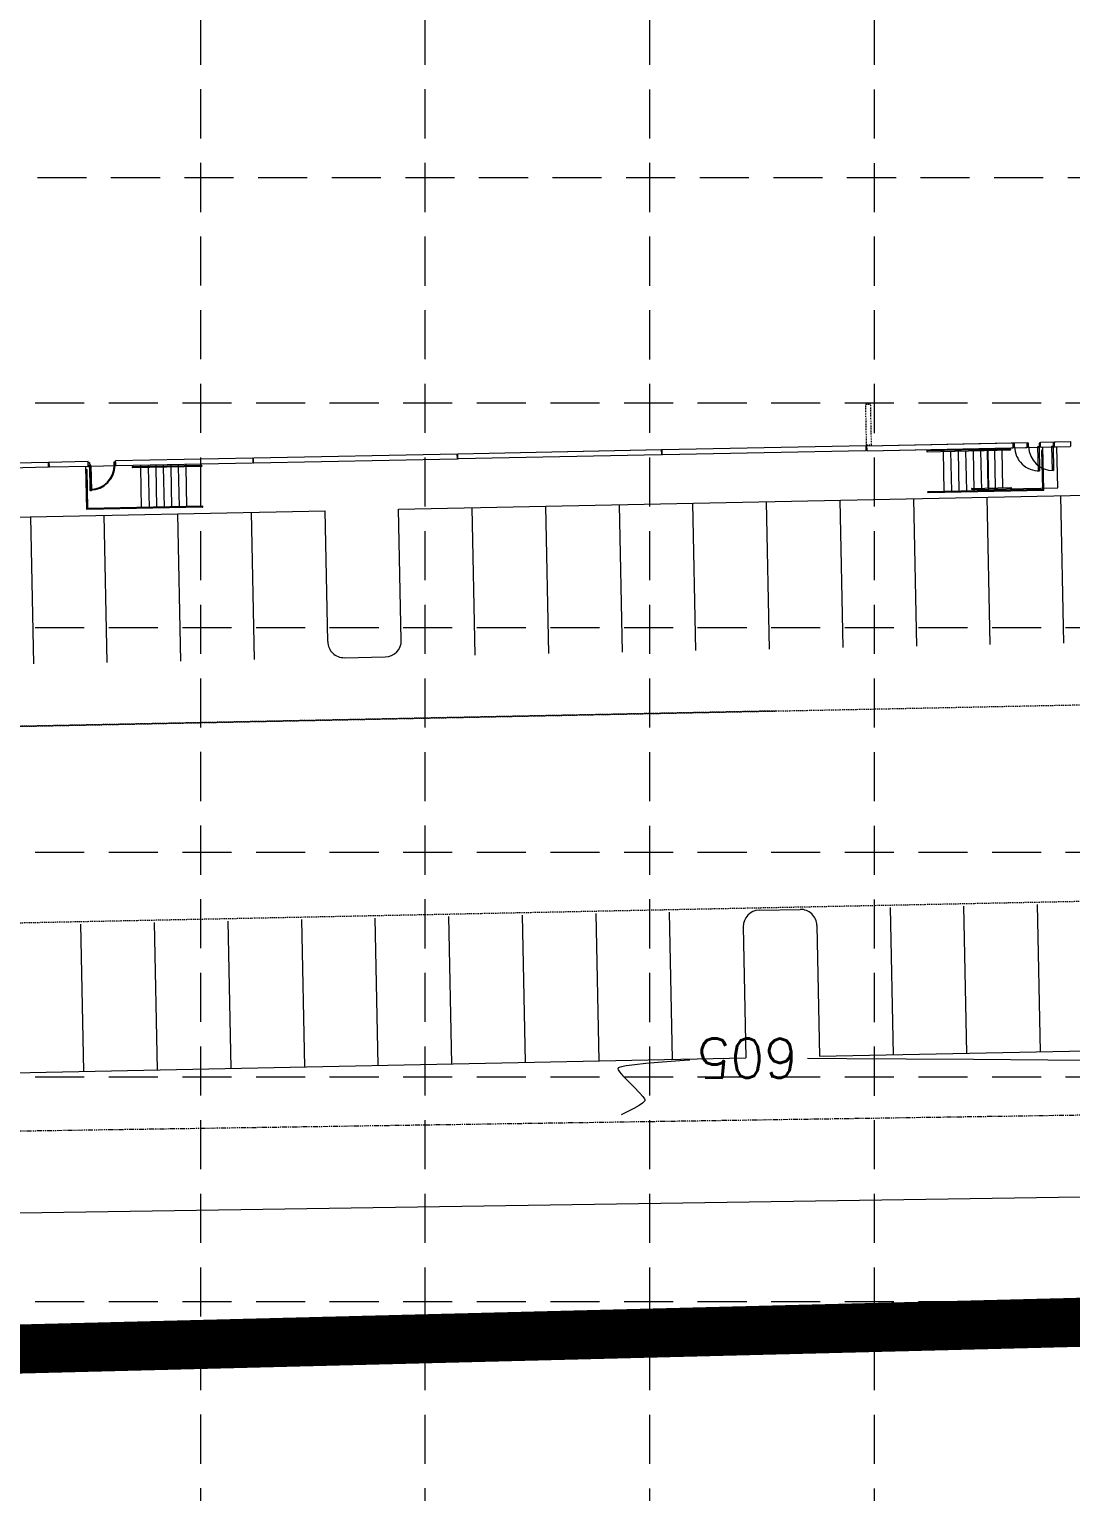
# Model space of a CAD drawing. Extents: x 2140663 to 2528301, y 336313 to 7007653.
# Drawn here: x 2527867 to 2527994.3, y 7006118.5 to 7006297.3 of the extents above; entities that cross this region are included whole.
import ezdxf

# ---------------------------------------------------------------- set-up
doc = ezdxf.new("R2010")
doc.units = 0
doc.header["$MEASUREMENT"] = 0
for name, pattern in [('HIDDEN', [0.375, 0.25, -0.125]), ('PHANTOM2', [1.25, 0.625, -0.125, 0.125, -0.125, 0.125, -0.125]), ('xdrc002ar$0$HIDDEN2', [0.1875, 0.125, -0.0625]), ('xdrc002pt$0$HIDDEN2', [0.1875, 0.125, -0.0625])]:
    doc.linetypes.add(name, pattern=pattern)
for name, color, linetype in [('1 EXISTING CONTOURS', 43, 'Continuous'), ('GRID', 254, 'HIDDEN'), ('LIMITS OF DISTURBANCE', 1, 'HIDDEN'), ('xdrc002ar$0$BASE1$0$ADO', 8, 'Continuous'), ('xdrc002ar$0$BASE1$0$AFLHR', 7, 'Continuous'), ('xdrc002ar$0$BASE1$0$AFLST', 1, 'Continuous'), ('xdrc002ar$0$BASE1$0$awa', 7, 'Continuous'), ('xdrc002ar$0$BASE1$0$awaWING', 1, 'xdrc002ar$0$HIDDEN2'), ('xdrc002ar$0$xdrc002ar$0$C-PKNG-FACE-N', 1, 'Continuous'), ('xdrc002ar$0$xdrc002ar$0$C-PKNG-STRP-N', 6, 'Continuous'), ('xdrc002ar$0$XR3$0$BASE1$0$ADO', 3, 'Continuous'), ('xdrc002ar$0$XR3$0$BASE1$0$AFLHR', 2, 'Continuous'), ('xdrc002ar$0$XR3$0$BASE1$0$AFLST', 2, 'Continuous'), ('xdrc002ar$0$XR3$0$BASE1$0$awa', 4, 'Continuous'), ('xdrc002bs$0$C-WATR-PIPE-E', 12, 'Continuous'), ('xdrc002bs$0$v-rail-road-exst', 14, 'xdrc002bs$0$TRACKS'), ('xdrc002pt$0$V-ESMT-ACCS-N', 2, 'xdrc002pt$0$HIDDEN2'), ('xdrc002pt$0$v-prop-line', 3, 'PHANTOM2')]:
    doc.layers.add(name, color=color, linetype=linetype)
doc.styles.add('L200', font='simplex', dxfattribs={"height": 12})
doc.linetypes.add('xdrc002bs$0$TRACKS', pattern='A,0.15,[130,ltypeshp.shx,S=0.25,R=0,X=0,Y=0],0.15', length=0.3)

# ---------------------------------------------------------------- blocks, each defined once
blk = doc.blocks.new('xdrc002ar$0$XR3$0$A$C548F7B79')
at = {"layer": 'xdrc002ar$0$XR3$0$BASE1$0$awa', "lineweight": 0}
for p, q in [((0.7544716922566295, 299.2499386370182), (-1.88872218132019e-05, 298.4999518254772)), ((-1.88867561519146e-05, 0.7499248990789056), (-1.88872218132019e-05, 298.4999518254772)), ((0.7544716922566295, 299.2499386370182), (7.249981112778187, 299.2499386370182)), ((7.249981112312526, -6.191246211528778e-05), (7.249981112778187, 299.2499386370182)), ((0.7544716922566295, -6.191246211528778e-05), (-1.88872218132019e-05, 0.7499248990789056)), ((0.7544716922566295, -6.191246211528778e-05), (7.249981112778187, -6.191246211528778e-05))]:
    blk.add_line(p, q, dxfattribs=at)
blk = doc.blocks.new('xdrc002ar$0$A$C548F7B79')
at = {"layer": 'xdrc002ar$0$BASE1$0$awa', "lineweight": 0}
for p, q in [((0.7544716922566295, 299.2499386370182), (-1.88872218132019e-05, 298.4999518254772)), ((-1.88867561519146e-05, 0.7499248990789056), (-1.88872218132019e-05, 298.4999518254772)), ((0.7544716922566295, 299.2499386370182), (7.249981112778187, 299.2499386370182)), ((7.249981112312526, -6.191246211528778e-05), (7.249981112778187, 299.2499386370182)), ((0.7544716922566295, -6.191246211528778e-05), (-1.88872218132019e-05, 0.7499248990789056)), ((0.7544716922566295, -6.191246211528778e-05), (7.249981112778187, -6.191246211528778e-05))]:
    blk.add_line(p, q, dxfattribs=at)
blk = doc.blocks.new('xdrc002ar$0$BASE1$0$36D')
at = {"layer": 'xdrc002ar$0$BASE1$0$ADO'}
blk.add_lwpolyline([(-1.75, 1.000444171950221e-11), (0, 1.000444171950221e-11), (0, -35.99999999999), (-1.75, -35.99999999999)], close=True, dxfattribs=at)
blk.add_arc((0, 1.000444171950221e-11), 36, 180, 270, dxfattribs=at)
blk = doc.blocks.new('xdrc002ar$0$XR3$0$BASE1$0$36D')
at = {"layer": 'xdrc002ar$0$XR3$0$BASE1$0$ADO'}
blk.add_lwpolyline([(-1.75, 1.000444171950221e-11), (0, 1.000444171950221e-11), (0, -35.99999999999), (-1.75, -35.99999999999)], close=True, dxfattribs=at)
blk.add_arc((0, 1.000444171950221e-11), 36, 180, 270, dxfattribs=at)

msp = doc.modelspace()

# ---------------------------------------------------------------- linework, layer by layer
at = {"layer": '1 EXISTING CONTOURS', "color": 43, "lineweight": 0, "extrusion": (0.07848112432613491, -0.9969155997999559, 0), "elevation": -6786165.26876706}
msp.add_lwpolyline([(3070000.418638342, 605), (3069998.822722265, 605)], dxfattribs=at)
at = {"layer": '1 EXISTING CONTOURS', "color": 43, "lineweight": 0, "extrusion": (0.0708868616184569, -0.9974843622081931, 0), "elevation": -6809347.997211861}
msp.add_lwpolyline([(3018233.123579623, 605.0000000000007), (3018231.515031059, 605.0000000000007)], dxfattribs=at)
at = {"layer": '1 EXISTING CONTOURS', "color": 43, "lineweight": 0, "elevation": 605}
for points in [[(2527947.734483163, 7006171.263503601), (2527947.033079189, 7006171.21781594)], [(2527982.421557703, 7006171.326310261), (2527974.175791661, 7006171.384986812)], [(2527991.497717421, 7006171.26149795), (2527982.421557703, 7006171.326310261)], [(2528001.217247779, 7006171.192820582), (2527991.497717421, 7006171.26149795)], [(2527938.950863862, 7006170.279854454), (2527938.942169286, 7006170.230649474)], [(2527939.358623074, 7006170.448552354), (2527939.072729527, 7006170.363559833)], [(2527939.964402316, 7006170.562854748), (2527939.358623074, 7006170.448552354)], [(2527942.341973216, 7006170.844808764), (2527941.023621173, 7006170.705332885)], [(2527942.150699783, 7006166.19972161), (2527941.942352426, 7006166.007722227)], [(2527942.226143443, 7006166.312657667), (2527942.150699783, 7006166.19972161)], [(2527942.185877253, 7006166.539894142), (2527942.239649026, 7006166.411347905)], [(2527942.241773859, 7006166.363584015), (2527942.226143443, 7006166.312657667)], [(2527942.239649026, 7006166.411347905), (2527942.241773859, 7006166.363584015)]]:
    msp.add_lwpolyline(points, dxfattribs=at)
at = {"layer": '1 EXISTING CONTOURS', "color": 43, "lineweight": 0, "extrusion": (-0.006572488759850095, -0.9999784009624918, 0), "elevation": -7022635.143044628}
msp.add_lwpolyline([(2481864.362781608, 605.0000000000007), (2481859.550580252, 605.0000000000007)], dxfattribs=at)
at = {"layer": '1 EXISTING CONTOURS', "color": 43, "lineweight": 0, "extrusion": (-0.006954406280066832, -0.9999758178242572, 0), "elevation": -7023582.520003072}
msp.add_lwpolyline([(2479189.281596893, 605.0000000000007), (2479182.053072762, 605.0000000000007)], dxfattribs=at)
at = {"layer": '1 EXISTING CONTOURS', "color": 43, "lineweight": 0, "extrusion": (0.9679356287801824, 0.2511983649188692, 0), "elevation": 4206820.675788945}
msp.add_lwpolyline([(6146507.658657037, 605.0000000000007), (6146507.523137584, 605.0000000000007)], dxfattribs=at)
at = {"layer": '1 EXISTING CONTOURS', "color": 43, "lineweight": 0, "extrusion": (0.7928988779068896, -0.6093532386177951, 0), "elevation": -2264832.59277998}
msp.add_lwpolyline([(7095592.375021301, 605.0000000000007), (7095592.340058163, 605.0000000000007)], dxfattribs=at)
at = {"layer": '1 EXISTING CONTOURS', "color": 43, "lineweight": 0, "extrusion": (0.4864132722554694, -0.8737288644503663, 0), "elevation": -4891870.159470118}
msp.add_lwpolyline([(5616627.587934112, 605), (5616627.472840328, 605)], dxfattribs=at)
at = {"layer": '1 EXISTING CONTOURS', "color": 43, "lineweight": 0, "extrusion": (0.8533555486692976, 0.5213293657135786, 0), "elevation": 5809752.966088446}
msp.add_lwpolyline([(4660865.306277229, 605.0000000000007), (4660864.991638199, 605.0000000000007)], dxfattribs=at)
at = {"layer": '1 EXISTING CONTOURS', "color": 43, "lineweight": 0, "extrusion": (0.7684827480880432, 0.6398705071270664, 0), "elevation": 6425719.060257812}
msp.add_lwpolyline([(3766566.945627204, 605), (3766566.342587008, 605)], dxfattribs=at)
at = {"layer": '1 EXISTING CONTOURS', "color": 43, "lineweight": 0, "extrusion": (0.722887522823831, 0.6909657222653128, 0), "elevation": 6668438.819240513}
msp.add_lwpolyline([(3317952.858091267, 605.0000000000007), (3317951.906789846, 605.0000000000007)], dxfattribs=at)
at = {"layer": '1 EXISTING CONTOURS', "color": 43, "lineweight": 0, "extrusion": (0.1333118240068181, -0.991074143331353, 0), "elevation": -6606630.200980413}
msp.add_lwpolyline([(3439382.380408601, 605.0000000000007), (3439381.311650159, 605.0000000000007)], dxfattribs=at)
at = {"layer": '1 EXISTING CONTOURS', "color": 43, "lineweight": 0, "extrusion": (0.08906162911015786, -0.9960261172380194, 0), "elevation": -6753186.479988405}
msp.add_lwpolyline([(3141879.08631732, 605), (3141877.584739927, 605)], dxfattribs=at)
at = {"layer": '1 EXISTING CONTOURS', "color": 43, "lineweight": 0, "extrusion": (-0.7064719927283942, -0.7077410002892102, 0), "elevation": -6744471.768567096}
msp.add_lwpolyline([(-3160535.034567032, 605), (-3160534.002664831, 605)], dxfattribs=at)
at = {"layer": '1 EXISTING CONTOURS', "color": 43, "lineweight": 0, "extrusion": (0.713497525603516, 0.7006577488029803, 0), "elevation": 6712605.451012303}
msp.add_lwpolyline([(3227662.107166591, 605), (3227661.146315775, 605)], dxfattribs=at)
at = {"layer": '1 EXISTING CONTOURS', "color": 43, "lineweight": 0, "extrusion": (-0.4988082516936405, 0.8667123675374282, 0), "elevation": 4811372.387097588}
msp.add_lwpolyline([(-5685731.463957807, 605.0000000000007), (-5685730.724347603, 605.0000000000007)], dxfattribs=at)
at = {"layer": '1 EXISTING CONTOURS', "color": 43, "lineweight": 0, "extrusion": (0.5667050322649967, -0.8239207525032545, 0), "elevation": -4339928.149240349}
msp.add_lwpolyline([(6053253.360887699, 605), (6053252.859991571, 605)], dxfattribs=at)
at = {"layer": '1 EXISTING CONTOURS', "color": 43, "lineweight": 0, "extrusion": (0.7466182467782279, 0.6652527291021099, 0), "elevation": 6548279.20940516}
msp.add_lwpolyline([(3549212.280502344, 605), (3549211.664116753, 605)], dxfattribs=at)
at = {"layer": '1 EXISTING CONTOURS', "color": 43, "lineweight": 0, "extrusion": (0.8145635729906778, 0.5800742931355093, 0), "elevation": 6123266.722460792}
msp.add_lwpolyline([(4240574.098708166, 605), (4240573.773143725, 605)], dxfattribs=at)
at = {"layer": '1 EXISTING CONTOURS', "color": 43, "lineweight": 0, "extrusion": (0.466630133373958, -0.8844525530673775, 0), "elevation": -5017007.45762126}
msp.add_lwpolyline([(5505130.281207213, 605), (5505129.919498729, 605)], dxfattribs=at)
at = {"layer": '1 EXISTING CONTOURS', "color": 43, "lineweight": 0, "extrusion": (0.4484821125464682, -0.8937918072604252, 0), "elevation": -5128316.912809839}
msp.add_lwpolyline([(5401591.949027743, 605), (5401591.328921553, 605)], dxfattribs=at)
at = {"layer": '1 EXISTING CONTOURS', "color": 43, "lineweight": 0, "extrusion": (0.4623571524862949, -0.8866937822860635, 0), "elevation": -5043511.706973679}
msp.add_lwpolyline([(5480860.131287321, 605), (5480859.3855008, 605)], dxfattribs=at)
at = {"layer": 'GRID', "color": 253, "linetype": 'HIDDEN', "lineweight": 0, "ltscale": 24}
for p, q in [((2527887.926706931, 7006031.934224866), (2527887.926706931, 7007624.562990395)), ((2527915.384178999, 7006031.929907975), (2527915.384178999, 7007624.562990395)), ((2527942.84165107, 7006031.925591088), (2527942.84165107, 7007624.562990395)), ((2527970.299123141, 7006031.921274197), (2527970.299123141, 7007624.562990395)), ((2527228.947377252, 7006279.146858971), (2528272.331315909, 7006279.146858971)), ((2527228.686696025, 7006251.597585191), (2528272.070634682, 7006251.597585191)), ((2527228.686696025, 7006224.140113123), (2528272.070634682, 7006224.140113123)), ((2527228.686696025, 7006196.682641054), (2528272.070634682, 7006196.682641054)), ((2527228.686696025, 7006169.225168982), (2528272.070634682, 7006169.225168982)), ((2527228.686696025, 7006141.767696912), (2528272.070634682, 7006141.767696912))]:
    msp.add_line(p, q, dxfattribs=at)
at = {"layer": 'LIMITS OF DISTURBANCE', "ltscale": 70, "const_width": 6}
msp.add_lwpolyline([(2527323.279507909, 7007478.034385583), (2527323.279507909, 7007463.102355542), (2527345.362386929, 7006446.874516389, 0.3527120601780434), (2527681.725039883, 7006131.321992346), (2528205.897920626, 7006144.525554366), (2528183.386823632, 7007495.015237641)], format="xyb", close=True, dxfattribs=at)
at = {"layer": 'xdrc002ar$0$BASE1$0$ADO', "color": 7, "lineweight": 0}
for p, q in [((2527989.143442857, 7006246.662693257), (2527988.976810592, 7006246.659310411)), ((2527988.976810592, 7006246.659310411), (2527988.984844851, 7006246.26355878)), ((2527988.984844851, 7006246.26355878), (2527989.151477116, 7006246.266941626)), ((2527989.151477116, 7006246.266941626), (2527989.143442857, 7006246.662693257)), ((2527992.309455902, 7006246.72696733), (2527992.142823637, 7006246.723584484)), ((2527992.142823637, 7006246.723584484), (2527992.150857896, 7006246.327832853)), ((2527992.150857896, 7006246.327832853), (2527992.317490161, 7006246.331215699)), ((2527992.317490161, 7006246.331215699), (2527992.309455902, 7006246.72696733))]:
    msp.add_line(p, q, dxfattribs=at)
for points in [[(2527992.005054662, 7006246.324872863), (2527992.150857896, 7006246.327832853), (2527992.211749136, 7006243.328452053), (2527992.065945903, 7006243.325492062)], [(2527877.50055657, 7006244.396201249), (2527877.508590829, 7006244.000449618), (2527877.341958563, 7006243.997066773), (2527877.333924304, 7006244.392818403)], [(2527874.334543525, 7006244.331927176), (2527874.342577784, 7006243.936175545), (2527874.175945519, 7006243.932792698), (2527874.167911259, 7006244.32854433)]]:
    msp.add_lwpolyline(points, close=True, dxfattribs=at)
msp.add_arc((2527992.150857896, 7006246.327832853), 2.999998821975811, 181.163017357427, 271.163017357427, dxfattribs=at)
at = {"layer": 'xdrc002ar$0$BASE1$0$AFLHR', "color": 7, "lineweight": 0}
for p, q in [((2527988.92447203, 7006246.158145047), (2527992.007168942, 7006246.220727697)), ((2527992.712696284, 7006241.234022548), (2527992.611210904, 7006246.232990514)), ((2527982.1371672, 7006245.874490839), (2527986.9070158, 7006245.971324806)), ((2527982.139704335, 7006245.749516641), (2527986.909552935, 7006245.846350607)), ((2527985.907222208, 7006245.95102773), (2527985.904262218, 7006246.096830962)), ((2527986.003210463, 7006241.222837197), (2527985.909759342, 7006245.826053531)), ((2527874.115572698, 7006243.827378966), (2527874.344692063, 7006243.832030379)), ((2527877.573192207, 7006243.897573019), (2527874.490495295, 7006243.834990368)), ((2527982.233152338, 7006241.146300243), (2527987.003007065, 7006241.243134335)), ((2527982.235689472, 7006241.021326043), (2527992.712696284, 7006241.234022548))]:
    msp.add_line(p, q, dxfattribs=at)
for centre, radius, start, end in [((2527982.138435768, 7006245.81200374), 0.06249997500000001, 91.16301711377088, 271.1630171137709), ((2527986.908284368, 7006245.908837707), 0.06249997500000001, 271.1630171137709, 91.16301711377088), ((2527982.234424022, 7006241.083813207), 0.0624999750776102, 91.16301711377088, 271.1630171137709), ((2527987.004272623, 7006241.180647173), 0.0624999750776102, 271.1630171137709, 91.16301711377088)]:
    msp.add_arc(centre, radius, start, end, dxfattribs=at)
at = {"layer": 'xdrc002ar$0$BASE1$0$AFLST', "color": 7, "lineweight": 0}
for p, q in [((2527984.071307297, 7006246.059619658), (2527984.074267287, 7006245.913816424)), ((2527984.071307297, 7006246.059619658), (2527984.074267287, 7006245.913816424)), ((2527984.071307297, 7006246.059619658), (2527984.074267287, 7006245.913816424)), ((2527984.071307297, 7006246.059619658), (2527984.074267287, 7006245.913816424)), ((2527984.076804422, 7006245.788842225), (2527984.170255542, 7006241.18562589)), ((2527984.076804422, 7006245.788842225), (2527984.170255542, 7006241.18562589)), ((2527984.076804422, 7006245.788842225), (2527984.170255542, 7006241.18562589)), ((2527984.076804422, 7006245.788842225), (2527984.170255542, 7006241.18562589)), ((2527984.987784757, 7006246.078225311), (2527984.990744748, 7006245.932422077)), ((2527984.987784757, 7006246.07822531), (2527984.990744748, 7006245.932422077)), ((2527984.993281882, 7006245.807447878), (2527985.086733002, 7006241.204231543)), ((2527984.993281882, 7006245.807447878), (2527985.086733002, 7006241.204231543))]:
    msp.add_line(p, q, dxfattribs=at)
at = {"layer": 'xdrc002ar$0$BASE1$0$awa', "color": 7, "lineweight": 0}
for p, q in [((2527969.343330116, 7006246.364913984), (2527988.974696313, 7006246.763455575)), ((2527969.343330116, 7006246.364913984), (2527969.354316748, 7006245.823734353)), ((2527988.92447203, 7006246.158145047), (2527988.985690562, 7006246.221900713)), ((2527988.985690562, 7006246.221900713), (2527988.974696313, 7006246.763455576)), ((2527992.382091539, 7006246.228339101), (2527992.152972174, 7006246.223687688)), ((2527992.307341623, 7006246.831112495), (2527994.275685028, 7006246.871072358)), ((2527992.318335873, 7006246.289557633), (2527992.307341623, 7006246.831112496)), ((2527992.382091539, 7006246.228339101), (2527992.318335873, 7006246.289557633)), ((2527992.382091539, 7006246.228339101), (2527994.225460745, 7006246.265761828)), ((2527994.28667166, 7006246.329892738), (2527994.225460745, 7006246.265761828)), ((2527994.275685028, 7006246.871072358), (2527994.28667166, 7006246.329892738)), ((2527874.16579698, 7006244.432689495), (2527869.363970811, 7006244.335206345)), ((2527874.17679123, 7006243.891134633), (2527874.16579698, 7006244.432689495)), ((2527894.296325724, 7006244.841364718), (2527877.498442291, 7006244.500346416)), ((2527877.50943654, 7006243.958791552), (2527877.498442291, 7006244.500346416)), ((2527894.296325724, 7006244.841364718), (2527894.307312355, 7006244.300185087)), ((2527969.354316748, 7006245.823734353), (2527969.418080033, 7006245.762140588)), ((2527969.418080033, 7006245.762140588), (2527988.924472029, 7006246.158145045)), ((2527869.363970811, 7006244.335206345), (2527869.374957443, 7006243.794026724)), ((2527869.374957443, 7006243.794026724), (2527869.438720728, 7006243.732432948)), ((2527874.115572697, 7006243.827378965), (2527869.438720728, 7006243.732432948)), ((2527874.115572698, 7006243.827378966), (2527874.17679123, 7006243.891134633)), ((2527877.573192207, 7006243.897573019), (2527877.50943654, 7006243.958791552)), ((2527894.246101441, 7006244.236054188), (2527877.573192207, 7006243.897573019)), ((2527894.307312355, 7006244.300185087), (2527894.246101441, 7006244.236054188))]:
    msp.add_line(p, q, dxfattribs=at)
at = {"layer": 'xdrc002ar$0$BASE1$0$awaWING', "color": 7, "lineweight": 0, "ltscale": 0.5}
for p, q in [((2527969.303094018, 7006251.427641169), (2527969.241875121, 7006251.363885856)), ((2527969.340795252, 7006246.48989152), (2527969.241875121, 7006251.363885856)), ((2527969.303094018, 7006251.427641169), (2527969.844648947, 7006251.438632296)), ((2527969.946105487, 7006246.439663745), (2527969.844648947, 7006251.438632296)), ((2527969.340795252, 7006246.48989152), (2527969.404550561, 7006246.428672619)), ((2527969.946105487, 7006246.439663745), (2527969.404550561, 7006246.428672619))]:
    msp.add_line(p, q, dxfattribs=at)
at = {"layer": 'xdrc002ar$0$xdrc002ar$0$C-PKNG-FACE-N', "color": 7, "linetype": 'Continuous', "lineweight": 0}
for p, q in [((2527912.122599295, 7006238.597477191), (2528110.081724297, 7006242.616614572)), ((2527741.15790043, 7006235.126403999), (2527903.12445725, 7006238.414789128)), ((2527903.449236028, 7006222.418092158), (2527903.12445725, 7006238.414789128)), ((2527912.447378074, 7006222.600780221), (2527912.122599295, 7006238.597477191)), ((2527905.489420496, 7006220.459102384), (2527910.4883883, 7006220.560595753)), ((2527956.219997894, 7006189.590213932), (2527961.218965697, 7006189.691707301)), ((2527954.26100812, 7006187.550029464), (2527954.585786898, 7006171.553332496)), ((2527963.259150165, 7006187.732717527), (2527963.583928943, 7006171.736020557)), ((2527963.583928943, 7006171.736020557), (2528161.543053945, 7006175.755157938)), ((2527765.624803941, 7006167.716883177), (2527954.585786898, 7006171.553332496))]:
    msp.add_line(p, q, dxfattribs=at)
for centre, start, end in [((2527905.448823149, 7006222.458689506), 181.1631084898884, 271.1631088099875), ((2527910.447790952, 7006222.560182874), 271.1631088099875, 1.163108489888423), ((2527956.260595241, 7006187.590626811), 91.16310880998755, 181.1631084898884), ((2527961.259563044, 7006187.69212018), 1.163108489888423, 91.16310880998755)]:
    msp.add_arc(centre, 1.9999992, start, end, dxfattribs=at)
at = {"layer": 'xdrc002ar$0$xdrc002ar$0$C-PKNG-STRP-N', "color": 7, "linetype": 'Continuous', "lineweight": 0}
for p, q in [((2527939.482401558, 7006221.149257287), (2527939.117025432, 7006239.14554138)), ((2527948.480543603, 7006221.331945351), (2527948.115167478, 7006239.328229442)), ((2527957.478685649, 7006221.514633412), (2527957.113309524, 7006239.510917505)), ((2527966.476827694, 7006221.697321476), (2527966.111451569, 7006239.693605567)), ((2527975.47496974, 7006221.880009539), (2527975.109593614, 7006239.87629363)), ((2527984.473111785, 7006222.062697602), (2527984.10773566, 7006240.058981692)), ((2527993.471253831, 7006222.245385665), (2527993.105877705, 7006240.241669756)), ((2527867.497265193, 7006219.687752785), (2527867.131889068, 7006237.684036877)), ((2527876.495407239, 7006219.870440849), (2527876.130031114, 7006237.866724939)), ((2527885.493549285, 7006220.053128912), (2527885.128173159, 7006238.049413002)), ((2527894.49169133, 7006220.235816974), (2527894.126315204, 7006238.232101066)), ((2527921.486117466, 7006220.783881162), (2527921.120741341, 7006238.780165253)), ((2527930.484259512, 7006220.966569226), (2527930.118883387, 7006238.962853316)), ((2527927.225984636, 7006189.001552397), (2527927.591360761, 7006171.005268306)), ((2527936.224126681, 7006189.18424046), (2527936.589502806, 7006171.187956369)), ((2527945.222268727, 7006189.366928522), (2527945.587644852, 7006171.370644432)), ((2527972.216694864, 7006189.914992712), (2527972.582070989, 7006171.918708621)), ((2527981.214836909, 7006190.097680775), (2527981.580213035, 7006172.101396682)), ((2527990.212978954, 7006190.280368837), (2527990.57835508, 7006172.284084746)), ((2527873.237132363, 7006187.905424019), (2527873.602508488, 7006169.909139929)), ((2527882.235274408, 7006188.088112083), (2527882.600650534, 7006170.091827992)), ((2527891.233416453, 7006188.270800146), (2527891.598792579, 7006170.274516054)), ((2527900.231558499, 7006188.453488208), (2527900.596934624, 7006170.457204117)), ((2527909.229700544, 7006188.636176271), (2527909.59507667, 7006170.639892181)), ((2527918.22784259, 7006188.818864333), (2527918.593218715, 7006170.822580243))]:
    msp.add_line(p, q, dxfattribs=at)
at = {"layer": 'xdrc002ar$0$XR3$0$BASE1$0$ADO', "color": 7, "lineweight": 0}
for p, q in [((2527987.433270049, 7006246.627847546), (2527987.266637783, 7006246.624464747)), ((2527987.266637783, 7006246.624464747), (2527987.27467193, 7006246.228713115)), ((2527987.27467193, 7006246.228713115), (2527987.441304196, 7006246.232095914)), ((2527987.441304196, 7006246.232095914), (2527987.433270049, 7006246.627847546)), ((2527990.599283112, 7006246.692120722), (2527990.432650845, 7006246.688737924)), ((2527990.432650845, 7006246.688737924), (2527990.440684992, 7006246.292986291)), ((2527990.440684992, 7006246.292986291), (2527990.607317259, 7006246.296369089)), ((2527990.607317259, 7006246.296369089), (2527990.599283112, 7006246.692120722))]:
    msp.add_line(p, q, dxfattribs=at)
for points in [[(2527990.294881759, 7006246.290026342), (2527990.440684992, 7006246.292986291), (2527990.50157536, 7006243.293605494), (2527990.355772126, 7006243.290645545)], [(2527877.498311216, 7006244.396059865), (2527877.506345361, 7006244.000308232), (2527877.339713095, 7006243.996925434), (2527877.331678949, 7006244.392677067)], [(2527874.332298152, 7006244.3317867), (2527874.340332298, 7006243.936035067), (2527874.173700031, 7006243.932652269), (2527874.165665886, 7006244.328403901)]]:
    msp.add_lwpolyline(points, close=True, dxfattribs=at)
msp.add_arc((2527990.440684992, 7006246.292986291), 2.999998799999991, 181.1630007122639, 271.1630007122639, dxfattribs=at)
at = {"layer": 'xdrc002ar$0$XR3$0$BASE1$0$AFLHR', "color": 7, "lineweight": 0}
for p, q in [((2527987.214299079, 7006246.123299398), (2527990.296996009, 7006246.185881175)), ((2527990.671918608, 7006246.193492472), (2527990.442799242, 7006246.188841125)), ((2527991.008018985, 7006240.928398394), (2527990.901037975, 7006246.19814382)), ((2527976.761084307, 7006245.765225545), (2527985.196842797, 7006245.936479731)), ((2527976.763621406, 7006245.640251345), (2527985.199379896, 7006245.811505531)), ((2527984.197049198, 7006245.916182938), (2527984.194089249, 7006246.061986171)), ((2527984.298533161, 7006240.917214944), (2527984.199586297, 7006245.791208738)), ((2527990.880507686, 7006241.050835494), (2527990.784097922, 7006245.799855089)), ((2527873.991188807, 7006238.552841777), (2527873.884207814, 7006243.822587205)), ((2527874.113625908, 7006238.680353076), (2527874.017216159, 7006243.42937267)), ((2527874.113327181, 7006243.827238552), (2527874.342446547, 7006243.831889899)), ((2527877.57094671, 7006243.897431615), (2527874.48824978, 7006243.834849848)), ((2527888.03008138, 7006243.963898968), (2527879.594322889, 7006243.792644809)), ((2527888.032618478, 7006243.838924768), (2527879.596859988, 7006243.667670609)), ((2527880.594116488, 7006243.812941599), (2527880.59115654, 7006243.958744831)), ((2527880.695600434, 7006238.813973605), (2527880.596653587, 7006243.687967399)), ((2527976.862565151, 7006240.766257486), (2527990.880507686, 7006241.050835494)), ((2527976.865102251, 7006240.641283287), (2527991.008018985, 7006240.928398394)), ((2527888.134105542, 7006238.839956837), (2527873.991188807, 7006238.552841777)), ((2527888.131568443, 7006238.964931037), (2527874.113625908, 7006238.680353076))]:
    msp.add_line(p, q, dxfattribs=at)
for centre, radius, start, end in [((2527976.762352856, 7006245.702738443), 0.062499975, 91.1630006841799, 271.1630006841799), ((2527985.198111346, 7006245.87399263), 0.062499975, 271.1630006841799, 91.1630006841799), ((2527879.595591439, 7006243.73015771), 0.0624999750000003, 91.16300071226392, 271.1630007122639), ((2527888.031349929, 7006243.901411868), 0.0624999750000003, 271.1630007122639, 91.16300071226392), ((2527976.863836819, 7006240.70377045), 0.06249997507761018, 91.1630006841799, 271.1630006841799), ((2527888.132833875, 7006238.902443874), 0.06249997507761049, 271.1630007122639, 91.16300071226392)]:
    msp.add_arc(centre, radius, start, end, dxfattribs=at)
at = {"layer": 'xdrc002ar$0$XR3$0$BASE1$0$AFLST', "color": 7, "lineweight": 0}
for p, q in [((2527978.695224456, 7006245.950353812), (2527978.698184405, 7006245.80455058)), ((2527978.700721504, 7006245.67957638), (2527978.799668367, 7006240.805582586)), ((2527979.611701921, 7006245.968959206), (2527979.614661871, 7006245.823155972)), ((2527979.617198969, 7006245.698181773), (2527979.716145833, 7006240.824187978)), ((2527980.528179387, 7006245.987564598), (2527980.531139336, 7006245.841761366)), ((2527980.533676435, 7006245.716787166), (2527980.632623298, 7006240.842793372)), ((2527981.444656853, 7006246.006169992), (2527981.447616802, 7006245.860366759)), ((2527981.4501539, 7006245.735392558), (2527981.549100764, 7006240.861398764)), ((2527982.361134318, 7006246.024775385), (2527982.364094267, 7006245.878972151)), ((2527982.366631366, 7006245.753997952), (2527982.465578229, 7006240.880004158)), ((2527983.277611784, 7006246.043380778), (2527983.280571733, 7006245.897577544)), ((2527983.283108831, 7006245.772603344), (2527983.382055695, 7006240.898609551)), ((2527881.507634006, 7006243.977350222), (2527881.510593954, 7006243.831546988)), ((2527881.513131052, 7006243.706572789), (2527881.6120779, 7006238.832578994)), ((2527882.424111471, 7006243.995955613), (2527882.42707142, 7006243.850152379)), ((2527882.429608518, 7006243.725178178), (2527882.528555365, 7006238.851184384)), ((2527883.340588937, 7006244.014561002), (2527883.343548885, 7006243.868757769)), ((2527883.346085984, 7006243.743783569), (2527883.445032831, 7006238.869789775)), ((2527884.257066402, 7006244.033166393), (2527884.260026351, 7006243.887363159)), ((2527884.262563449, 7006243.762388959), (2527884.361510296, 7006238.888395164)), ((2527885.173543868, 7006244.051771782), (2527885.176503816, 7006243.905968549)), ((2527885.179040915, 7006243.780994349), (2527885.277987762, 7006238.907000555)), ((2527886.090021334, 7006244.070377173), (2527886.092981282, 7006243.924573939)), ((2527886.095518381, 7006243.799599739), (2527886.194465228, 7006238.925605944))]:
    msp.add_line(p, q, dxfattribs=at)
at = {"layer": 'xdrc002ar$0$XR3$0$BASE1$0$awa', "color": 7, "lineweight": 0}
for p, q in [((2527969.341085302, 7006246.364746506), (2527987.264523533, 7006246.728609914)), ((2527969.341085302, 7006246.364746506), (2527969.352071781, 7006245.823566873)), ((2527987.214299079, 7006246.123299398), (2527987.275517629, 7006246.187055048)), ((2527987.275517629, 7006246.187055048), (2527987.264523533, 7006246.728609914)), ((2527990.597168863, 7006246.796265888), (2527994.273440358, 7006246.870897812)), ((2527990.608162959, 7006246.254711024), (2527990.597168863, 7006246.796265888)), ((2527990.671918608, 7006246.193492472), (2527990.608162959, 7006246.254711024)), ((2527990.671918609, 7006246.193492472), (2527994.223215903, 7006246.265587297)), ((2527994.284426836, 7006246.329718188), (2527994.223215903, 7006246.265587297)), ((2527994.273440358, 7006246.870897812), (2527994.284426836, 7006246.329718188)), ((2527874.163551637, 7006244.432549067), (2527869.361725439, 7006244.335067293)), ((2527874.174545731, 7006243.890994201), (2527874.163551637, 7006244.432549068)), ((2527894.294080498, 7006244.841218517), (2527877.496196967, 7006244.500205031)), ((2527877.507191061, 7006243.958650165), (2527877.496196967, 7006244.500205032)), ((2527969.352071781, 7006245.823566873), (2527969.415835048, 7006245.76197309)), ((2527969.415835048, 7006245.76197309), (2527987.214299079, 7006246.123299398)), ((2527874.11332718, 7006243.827238552), (2527869.436475183, 7006243.732293876)), ((2527874.113327181, 7006243.827238552), (2527874.174545731, 7006243.890994201)), ((2527877.57094671, 7006243.897431615), (2527877.507191061, 7006243.958650165)), ((2527894.243856041, 7006244.235908003), (2527877.57094671, 7006243.897431615))]:
    msp.add_line(p, q, dxfattribs=at)
at = {"layer": 'xdrc002ar$0$XR3$0$BASE1$0$awa', "lineweight": 0}
for p, q in [((2527894.294080498, 7006244.841218517), (2527894.305066973, 7006244.300038883)), ((2527869.361725439, 7006244.335067293), (2527869.372711916, 7006243.79388767)), ((2527869.372711916, 7006243.79388767), (2527869.436475183, 7006243.732293876)), ((2527894.305066973, 7006244.300038883), (2527894.243856041, 7006244.235908003))]:
    msp.add_line(p, q, dxfattribs=at)
at = {"layer": 'xdrc002ar$0$XR3$0$BASE1$0$awa', "color": 7, "lineweight": 0}
for centre, radius, start, end in [((2527990.846585022, 7006245.801123638), 0.062499975, 1.163000675515473, 181.1630006755155), ((2527873.95472906, 7006243.428104121), 0.0624999750000003, 1.163000712263895, 181.1630007122639)]:
    msp.add_arc(centre, radius, start, end, dxfattribs=at)
at = {"layer": 'xdrc002bs$0$C-WATR-PIPE-E', "color": 7, "lineweight": 0}
msp.add_line((2528196.109451412, 7006157.551481116), (2527437.641812644, 7006146.124993335), dxfattribs=at)
at = {"layer": 'xdrc002bs$0$v-rail-road-exst', "color": 7, "lineweight": 0, "ltscale": 0.1}
msp.add_line((2528196.578675124, 7006141.41994409), (2527339.593587719, 7006130.812595026), dxfattribs=at)
at = {"layer": 'xdrc002pt$0$V-ESMT-ACCS-N', "color": 7, "lineweight": 0}
for p, q in [((2527580.557894831, 7006206.275806865), (2528112.938668882, 7006217.084661822)), ((2527958.230765243, 7006213.943648147), (2527760.271561057, 7006209.924509159)), ((2527958.230765243, 7006213.943648147), (2527958.230765243, 7006213.943648147)), ((2527958.230765243, 7006213.943648147), (2527958.230765243, 7006213.943648147)), ((2527581.045063193, 7006182.280751811), (2528113.426053404, 7006193.089611158))]:
    msp.add_line(p, q, dxfattribs=at)
at = {"layer": 'xdrc002pt$0$v-prop-line', "color": 7, "lineweight": 0}
msp.add_line((2528195.958816228, 7006167.550346504), (2527558.62946187, 7006157.948834579), dxfattribs=at)

# ---------------------------------------------------------------- block references
at = {"layer": 'xdrc002ar$0$BASE1$0$ADO', "color": 7, "lineweight": 0, "extrusion": (0, 0, -1), "xscale": 0.0833333006104392, "yscale": 0.08333330060098731, "zscale": -0.08333330000000001, "rotation": 358.836982642573}
msp.add_blockref('xdrc002ar$0$BASE1$0$36D', (-2527874.342577784, 7006243.936175545), dxfattribs=at)
at = {"layer": 'xdrc002ar$0$BASE1$0$awa', "color": 7, "linetype": 'Continuous', "lineweight": 0, "xscale": 0.08333330060098763, "yscale": 0.08333330060098731, "zscale": 0.08333330000000001, "rotation": 91.16301703732765}
for p in [(2527969.29310314, 7006245.759604948), (2527919.303423489, 7006244.744751127), (2527944.298263314, 7006245.252178038), (2527869.312589176, 7006243.730234789)]:
    msp.add_blockref('xdrc002ar$0$A$C548F7B79', p, dxfattribs=at)
at = {"layer": 'xdrc002ar$0$XR3$0$BASE1$0$ADO', "color": 7, "lineweight": 0, "extrusion": (0, 0, -1), "xscale": 0.08333330011896117, "yscale": 0.08333330011896045, "zscale": -0.0833333000000004, "rotation": 358.8369992877361}
msp.add_blockref('xdrc002ar$0$XR3$0$BASE1$0$36D', (-2527874.340332298, 7006243.936035066), dxfattribs=at)
at = {"layer": 'xdrc002ar$0$XR3$0$BASE1$0$awa', "color": 7, "linetype": 'Continuous', "lineweight": 0, "xscale": 0.08333330000000119, "yscale": 0.08333329999999961, "zscale": 0.08333330000000001, "rotation": 91.1630006841798}
for p in [(2527969.290858155, 7006245.759437485), (2527919.301178215, 7006244.744597836), (2527944.296018185, 7006245.252017661), (2527869.310343615, 7006243.730095671)]:
    msp.add_blockref('xdrc002ar$0$XR3$0$A$C548F7B79', p, dxfattribs=at)

# ---------------------------------------------------------------- texts
at = {"layer": '1 EXISTING CONTOURS', "color": 43, "lineweight": 0, "insert": (2527960.926421366, 7006169.084134827, 605), "char_height": 4.8, "width": 18.4, "attachment_point": 1, "rotation": 179.78562666045823, "style": 'L200'}
msp.add_mtext('\\Ftxt.shx;\\W1.0000000000;\\T1.0000000000;\\o\\l605', dxfattribs=at)

doc.saveas('drawing.dxf')
